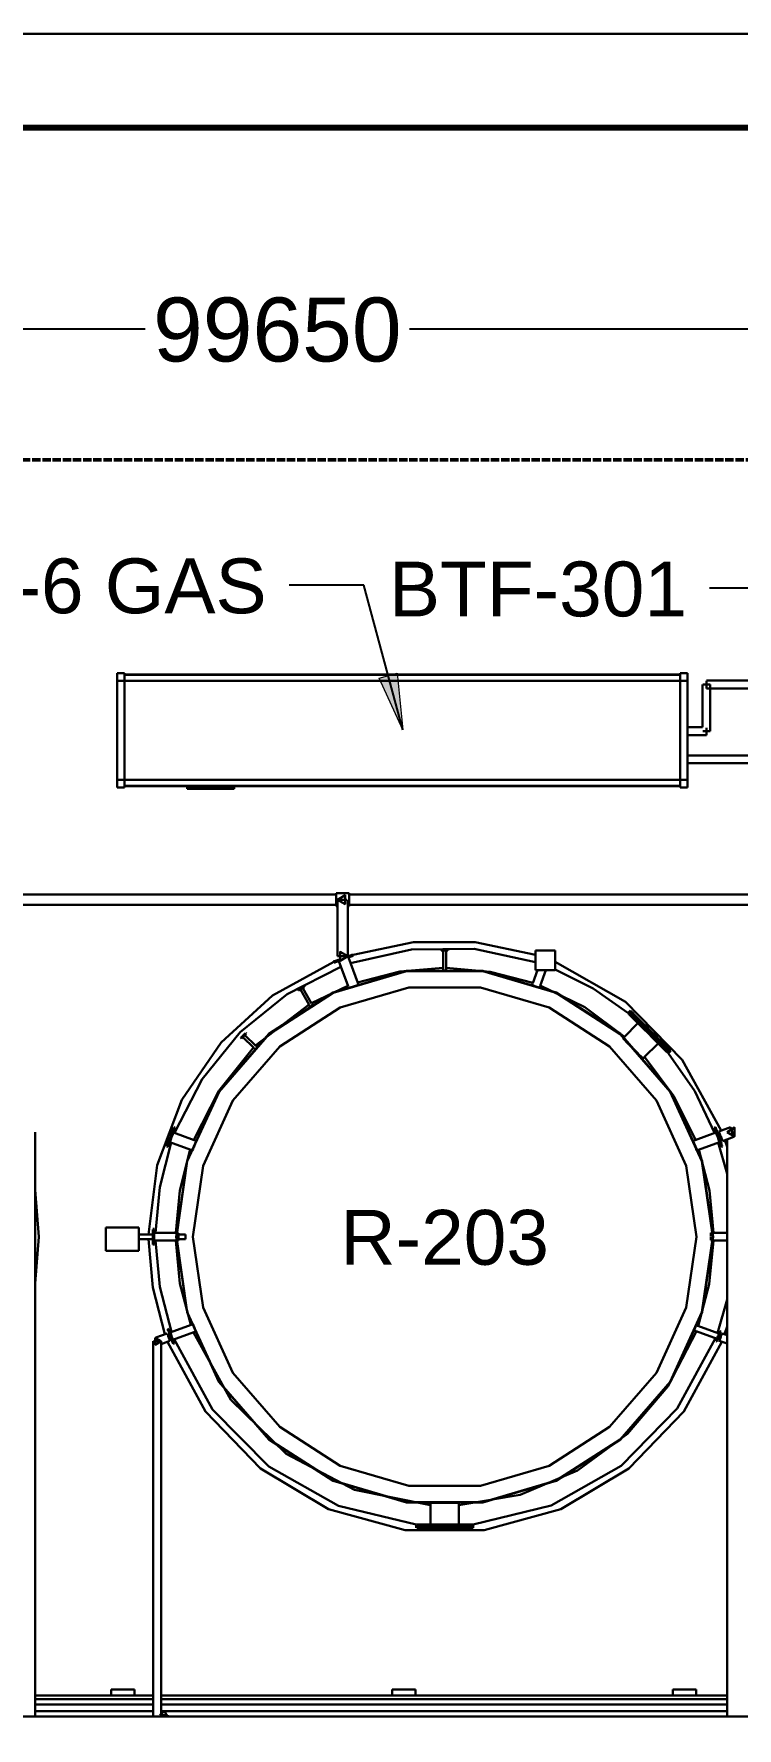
# Model space of a CAD drawing. Header units: millimetres. Extents: x 5 to 415, y 5 to 292.
# Drawn here: x 133.6 to 171.1, y 201.5 to 292 of the extents above; entities that cross this region are included whole.
import ezdxf
from ezdxf.enums import TextEntityAlignment as Align

# ---------------------------------------------------------------- set-up
doc = ezdxf.new("R2010")
doc.units = ezdxf.units.MM
doc.linetypes.add('DASHED', pattern=[1.524, 1.27, -0.254])
for name, color, linetype in [('PFD-BINGKAI', 7, 'Continuous'), ('PFD-INSTRUMEN', 7, 'Continuous'), ('PFD-PERALATAN', 7, 'Continuous'), ('PFD-TEKS', 7, 'Continuous')]:
    doc.layers.add(name, color=color, linetype=linetype)
doc.styles.add('PFD', font='arial.ttf')

msp = doc.modelspace()

# ---------------------------------------------------------------- hatches: boundary and pattern name
at = {"layer": 'PFD-INSTRUMEN'}
msp.add_hatch(color=7, dxfattribs=at).paths.add_polyline_path([(153.261, 254.822), (152.002, 257.591), (152.968, 257.85)])

# ---------------------------------------------------------------- linework, layer by layer
at = {"layer": 'PFD-BINGKAI', "linetype": 'Continuous', "lineweight": 30, "ltscale": 0.35}
msp.add_lwpolyline([(5, 292), (415, 292), (415, 5), (5, 5)], close=True, dxfattribs=at)
at = {"layer": 'PFD-BINGKAI', "linetype": 'Continuous', "lineweight": 80, "ltscale": 0.35}
msp.add_lwpolyline([(10, 287), (410, 287), (410, 10), (10, 10)], close=True, dxfattribs=at)
at = {"layer": 'PFD-INSTRUMEN', "linetype": 'Continuous', "lineweight": 25, "ltscale": 0.35}
for points in [[(22, 276.25), (139.511, 276.25)], [(153.614, 276.25), (271.125, 276.25)], [(151.191, 262.55), (147.191, 262.55)], [(153.261, 254.822), (151.191, 262.55)], [(173.643, 262.384), (169.643, 262.384)]]:
    msp.add_lwpolyline(points, dxfattribs=at)
at = {"layer": 'PFD-INSTRUMEN', "linetype": 'Continuous', "lineweight": 5, "ltscale": 0.35}
msp.add_lwpolyline([(153.261, 254.822), (152.002, 257.591), (152.968, 257.85)], close=True, dxfattribs=at)
at = {"layer": 'PFD-PERALATAN', "linetype": 'DASHED', "lineweight": 50, "ltscale": 0.35}
msp.add_lwpolyline([(22, 175), (271.125, 175), (271.125, 269.25), (22, 269.25), (22, 175)], dxfattribs=at)
at = {"layer": 'PFD-PERALATAN', "linetype": 'Continuous', "lineweight": 30, "ltscale": 0.35}
for points in [[(138, 251.75), (138, 257.845)], [(138, 257.845), (138.4, 257.845)], [(138, 257.445), (138, 257.845)], [(138, 257.845), (138.4, 257.845)], [(138, 257.445), (138.4, 257.445)], [(138.4, 251.75), (138.4, 257.845)], [(138.4, 257.445), (138.4, 257.845)], [(138.4, 257.775), (168.08, 257.775)], [(138.4, 257.77), (168.08, 257.77)], [(138.4, 257.445), (168.08, 257.445)], [(168.08, 251.75), (168.08, 257.845)], [(168.08, 257.845), (168.48, 257.845)], [(168.08, 257.445), (168.08, 257.845)], [(168.08, 257.845), (168.48, 257.845)], [(168.08, 257.445), (168.48, 257.445)], [(168.48, 251.75), (168.48, 257.845)], [(168.48, 257.445), (168.48, 257.845)], [(169.27, 257.25), (169.27, 254.96)], [(169.69, 257.25), (169.611, 257.25), (169.527, 257.25), (169.433, 257.25), (169.349, 257.25), (169.291, 257.25)], [(175, 257.46), (169.48, 257.46)], [(169.48, 257.04), (169.48, 257.119), (169.48, 257.203), (169.48, 257.297), (169.48, 257.381), (169.48, 257.439)], [(175, 257.04), (169.48, 257.04)], [(169.69, 257.25), (169.69, 254.75)], [(169.27, 254.96), (168.48, 254.96)], [(169.48, 254.54), (168.48, 254.54)], [(169.69, 254.75), (169.611, 254.75), (169.527, 254.75), (169.433, 254.75), (169.349, 254.75), (169.291, 254.75)], [(169.48, 254.54), (169.48, 254.619), (169.48, 254.703), (169.48, 254.797), (169.48, 254.881), (169.48, 254.939)], [(168.48, 253.46), (173.75, 253.46)], [(168.48, 253.04), (173.54, 253.04)], [(138, 251.75), (138, 252.15)], [(138, 252.15), (138.4, 252.15)], [(138, 251.75), (138.4, 251.75)], [(138, 251.75), (138.4, 251.75)], [(138.4, 251.75), (138.4, 252.15)], [(138.4, 252.15), (168.08, 252.15)], [(138.4, 251.825), (168.08, 251.825)], [(138.4, 251.82), (168.08, 251.82)], [(141.75, 251.675), (141.75, 251.8)], [(141.75, 251.8), (144.25, 251.8)], [(141.75, 251.675), (144.25, 251.675)], [(144.25, 251.675), (144.25, 251.8)], [(168.08, 251.75), (168.08, 252.15)], [(168.08, 252.15), (168.48, 252.15)], [(168.08, 251.75), (168.48, 251.75)], [(168.08, 251.75), (168.48, 251.75)], [(168.48, 251.75), (168.48, 252.15)], [(112.898, 246.023), (149.698, 246.023)], [(112.898, 245.478), (149.698, 245.478)], [(149.698, 245.4), (149.698, 246.1)], [(149.698, 246.1), (150.398, 246.1)], [(149.698, 245.4), (149.776, 245.4)], [(149.776, 245.75), (150.184, 245.986), (150.184, 245.514), (149.776, 245.75)], [(149.776, 245.75), (149.835, 245.75), (149.903, 245.75), (149.958, 245.75), (150.018, 245.75)], [(149.776, 242.729), (149.776, 245.75)], [(150.048, 245.75), (150.109, 245.75), (150.166, 245.75), (150.218, 245.75), (150.279, 245.75)], [(150.321, 242.729), (150.321, 245.75)], [(150.321, 245.4), (150.398, 245.4)], [(150.398, 245.4), (150.398, 246.1)], [(150.398, 246.023), (186.75, 246.023)], [(150.398, 245.478), (186.477, 245.478)], [(160.35, 242.814), (157.125, 243.491), (153.829, 243.487), (150.605, 242.799)], [(149.568, 242.447), (149.606, 242.461), (149.664, 242.483), (149.716, 242.501), (149.776, 242.523), (149.844, 242.548)], [(149.776, 242.729), (149.835, 242.729), (149.903, 242.729), (149.958, 242.729), (150.018, 242.729)], [(150.321, 242.729), (149.912, 242.965), (149.912, 242.493), (150.321, 242.729)], [(150.048, 242.729), (150.109, 242.729), (150.166, 242.729), (150.218, 242.729), (150.279, 242.729)], [(150.306, 242.642), (150.345, 242.656), (150.383, 242.67), (150.451, 242.694), (150.51, 242.716), (150.558, 242.733), (150.605, 242.75)], [(150.321, 242.721), (150.388, 242.746), (150.449, 242.768), (150.501, 242.787), (150.542, 242.802), (150.583, 242.817)], [(150.854, 241.316), (150.364, 242.663)], [(160.35, 242.419), (157.08, 243.119), (153.735, 243.099), (150.474, 242.36)], [(150.621, 242.756), (150.597, 242.822)], [(155.312, 243.09), (155.383, 243.09), (155.458, 243.09), (155.542, 243.09), (155.617, 243.09), (155.669, 243.09)], [(155.312, 243.035), (155.312, 243.09)], [(155.312, 243.035), (155.383, 243.035), (155.458, 243.035), (155.542, 243.035), (155.617, 243.035), (155.669, 243.035)], [(155.425, 242.09), (155.425, 243.035)], [(155.575, 242.09), (155.575, 243.035)], [(155.688, 243.035), (155.688, 243.09)], [(160.35, 241.992), (160.35, 243.042)], [(160.35, 243.042), (161.4, 243.042)], [(161.4, 241.992), (161.4, 243.042)], [(149.576, 242.424), (146.311, 240.634), (143.555, 238.13), (141.46, 235.052), (140.143, 231.569), (139.675, 227.875)], [(149.959, 242.172), (147.084, 240.706), (144.575, 238.675), (142.544, 236.166), (141.078, 233.291)], [(169.84, 227.75), (169.259, 231.79), (167.564, 235.503), (164.891, 238.587), (161.457, 240.794), (157.541, 241.944), (153.459, 241.944), (149.543, 240.794), (146.109, 238.587), (143.436, 235.503), (141.741, 231.79), (141.16, 227.75), (141.741, 223.71), (143.436, 219.997), (146.109, 216.913), (149.543, 214.706), (153.459, 213.556), (157.541, 213.556), (161.457, 214.706), (164.891, 216.913), (167.564, 219.997), (169.259, 223.71), (169.84, 227.75)], [(169.825, 227.75), (169.245, 231.786), (167.551, 235.495), (164.881, 238.576), (161.451, 240.78), (157.539, 241.929), (153.461, 241.929), (149.549, 240.78), (146.119, 238.576), (143.449, 235.495), (141.755, 231.786), (141.175, 227.75), (141.755, 223.714), (143.449, 220.005), (146.119, 216.924), (149.549, 214.72), (153.461, 213.571), (157.539, 213.571), (161.451, 214.72), (164.881, 216.924), (167.551, 220.005), (169.245, 223.714), (169.825, 227.75)], [(149.592, 242.382), (149.568, 242.447)], [(149.592, 242.382), (149.636, 242.398), (149.677, 242.413), (149.731, 242.432), (149.795, 242.456), (149.867, 242.482), (149.906, 242.496)], [(150.339, 241.129), (149.849, 242.475)], [(155.425, 242.11), (153.104, 241.909), (150.847, 241.335)], [(155.425, 241.975), (155.425, 242.075)], [(155.425, 241.975), (155.483, 241.975), (155.547, 241.975)], [(160.213, 241.314), (157.927, 241.903), (155.575, 242.11)], [(155.575, 241.975), (155.575, 242.075)], [(160.206, 241.296), (160.46, 241.992)], [(160.35, 241.992), (161.4, 241.992)], [(160.602, 241.152), (160.908, 241.992)], [(170.275, 233.418), (168.189, 237.206), (165.155, 240.288), (161.4, 242.434)], [(165.293, 239.7), (163.432, 241.008), (161.4, 242.029)], [(168.95, 227.75), (168.405, 231.539), (166.815, 235.022), (164.308, 237.915), (161.087, 239.985), (157.414, 241.063), (153.586, 241.063), (149.913, 239.985), (146.692, 237.915), (144.185, 235.022), (142.595, 231.539), (142.05, 227.75), (142.595, 223.961), (144.185, 220.478), (146.692, 217.585), (149.913, 215.515), (153.586, 214.437), (157.414, 214.437), (161.087, 215.515), (164.308, 217.585), (166.815, 220.478), (168.405, 223.961), (168.95, 227.75)], [(147.667, 240.941), (147.703, 240.961), (147.759, 240.994), (147.794, 241.014), (147.83, 241.035), (147.866, 241.056), (147.901, 241.076), (147.957, 241.108), (147.993, 241.129)], [(147.695, 240.893), (147.667, 240.941)], [(147.695, 240.893), (147.73, 240.914), (147.787, 240.946), (147.821, 240.966), (147.858, 240.987), (147.894, 241.008), (147.928, 241.028), (147.985, 241.061), (148.02, 241.081)], [(148.265, 240.131), (147.792, 240.95)], [(148.395, 240.206), (147.923, 241.025)], [(148.02, 241.081), (147.993, 241.129)], [(150.332, 241.148), (148.385, 240.224)], [(150.377, 241.023), (150.344, 241.115)], [(150.377, 241.023), (150.434, 241.044), (150.474, 241.059), (150.523, 241.076), (150.577, 241.096), (150.635, 241.117), (150.692, 241.138), (150.746, 241.158), (150.795, 241.176), (150.836, 241.19), (150.886, 241.208)], [(150.892, 241.211), (150.859, 241.302)], [(160.168, 241.189), (160.201, 241.282)], [(160.168, 241.189), (160.211, 241.173), (160.279, 241.148), (160.321, 241.133), (160.365, 241.117), (160.409, 241.101), (160.451, 241.086), (160.488, 241.072), (160.543, 241.052)], [(160.563, 241.045), (160.597, 241.138)], [(165.101, 238.429), (162.981, 240.007), (160.609, 241.171)], [(148.255, 240.148), (145.399, 237.957)], [(148.322, 240.032), (148.272, 240.118)], [(148.322, 240.032), (148.359, 240.053), (148.402, 240.078), (148.439, 240.099)], [(148.453, 240.107), (148.403, 240.193)], [(165.357, 239.764), (165.421, 239.827)], [(165.421, 239.827), (165.448, 239.8), (165.527, 239.721), (165.656, 239.592), (165.827, 239.421), (166.031, 239.217), (166.259, 238.989), (166.499, 238.749), (166.739, 238.509), (166.967, 238.281), (167.171, 238.077), (167.342, 237.906), (167.471, 237.777), (167.55, 237.698), (167.577, 237.671)], [(165.086, 238.415), (165.826, 239.154)], [(165.286, 239.693), (165.357, 239.764)], [(165.286, 239.693), (165.313, 239.666), (165.393, 239.586), (165.522, 239.458), (165.692, 239.287), (165.897, 239.083), (166.125, 238.855), (166.365, 238.615), (166.605, 238.375), (166.833, 238.147), (167.037, 237.942), (167.208, 237.772), (167.336, 237.643), (167.416, 237.563), (167.443, 237.536)], [(165.357, 239.764), (165.384, 239.737), (165.464, 239.657), (165.592, 239.528), (165.763, 239.358), (165.968, 239.153), (166.195, 238.925), (166.435, 238.685), (166.675, 238.445), (166.903, 238.218), (167.108, 238.013), (167.278, 237.842), (167.407, 237.714), (167.487, 237.634), (167.514, 237.607)], [(144.609, 238.376), (144.638, 238.405), (144.684, 238.451), (144.712, 238.479), (144.741, 238.509), (144.771, 238.538), (144.799, 238.566), (144.824, 238.591), (144.861, 238.628)], [(144.647, 238.337), (144.609, 238.376)], [(144.647, 238.337), (144.676, 238.366), (144.723, 238.412), (144.751, 238.44), (144.78, 238.47), (144.81, 238.499), (144.838, 238.527), (144.863, 238.553), (144.9, 238.589)], [(145.307, 237.836), (144.727, 238.416)], [(145.414, 237.943), (144.834, 238.523)], [(144.913, 238.603), (144.874, 238.641)], [(165.019, 238.348), (165.076, 238.404)], [(165.019, 238.348), (165.073, 238.294), (165.137, 238.23), (165.222, 238.145), (165.325, 238.043), (165.439, 237.929), (165.559, 237.809), (165.679, 237.689), (165.793, 237.575), (165.895, 237.472), (165.98, 237.387), (166.044, 237.323), (166.084, 237.283)], [(166.165, 237.336), (166.904, 238.076)], [(145.293, 237.851), (143.443, 235.549), (142.102, 232.918)], [(145.388, 237.755), (145.318, 237.826)], [(145.388, 237.755), (145.418, 237.785), (145.453, 237.82), (145.483, 237.85)], [(145.495, 237.862), (145.424, 237.932)], [(166.098, 237.269), (166.154, 237.326)], [(168.898, 232.918), (167.741, 235.258), (166.179, 237.351)], [(167.443, 237.536), (167.514, 237.607)], [(169.922, 233.291), (168.856, 235.516), (167.45, 237.543)], [(167.514, 237.607), (167.577, 237.671)], [(140.663, 232.567), (140.681, 232.618), (140.704, 232.68), (140.733, 232.761), (140.769, 232.859), (140.809, 232.968), (140.85, 233.082), (140.892, 233.197), (140.931, 233.305), (140.967, 233.403), (140.997, 233.485), (141.019, 233.546), (141.033, 233.584)], [(140.729, 232.543), (140.747, 232.594), (140.77, 232.656), (140.799, 232.737), (140.835, 232.835), (140.874, 232.944), (140.916, 233.058), (140.958, 233.173), (140.997, 233.281), (141.033, 233.379), (141.062, 233.461), (141.085, 233.522), (141.099, 233.56)], [(141.103, 233.573), (141.038, 233.597)], [(169.897, 233.573), (169.962, 233.597)], [(169.897, 233.573), (169.915, 233.522), (169.938, 233.461), (169.967, 233.379), (170.003, 233.281), (170.042, 233.173), (170.084, 233.058), (170.126, 232.944), (170.165, 232.835), (170.201, 232.737), (170.23, 232.656), (170.253, 232.594), (170.267, 232.556)], [(169.962, 233.597), (169.981, 233.546), (170.003, 233.485), (170.033, 233.403), (170.069, 233.305), (170.108, 233.197), (170.15, 233.082), (170.191, 232.968), (170.231, 232.859), (170.267, 232.761), (170.296, 232.68), (170.319, 232.618), (170.332, 232.58)], [(170.151, 233.372), (170.761, 233.595)], [(170.582, 233.339), (170.991, 233.575), (170.991, 233.103), (170.582, 233.339)], [(170.761, 233.595), (170.782, 233.539), (170.796, 233.498), (170.814, 233.45), (170.834, 233.396), (170.855, 233.339), (170.875, 233.282), (170.895, 233.228), (170.913, 233.179), (170.927, 233.138), (170.945, 233.089)], [(133.627, 233.339), (133.627, 202.125)], [(140.89, 232.776), (140.279, 230.402), (140.051, 227.96)], [(141.934, 232.396), (140.822, 232.801)], [(142.121, 232.911), (141.01, 233.316)], [(142.039, 232.358), (142.06, 232.414), (142.074, 232.455), (142.092, 232.504), (142.112, 232.558), (142.133, 232.615), (142.154, 232.673), (142.174, 232.727), (142.191, 232.776), (142.206, 232.816), (142.224, 232.866)], [(142.227, 232.873), (142.135, 232.906)], [(168.773, 232.873), (168.865, 232.906)], [(168.773, 232.873), (168.794, 232.816), (168.809, 232.776), (168.826, 232.727), (168.846, 232.673), (168.867, 232.615), (168.888, 232.558), (168.908, 232.504), (168.926, 232.455), (168.94, 232.414), (168.958, 232.364)], [(168.879, 232.911), (169.99, 233.316)], [(169.066, 232.396), (170.178, 232.801)], [(170.582, 231.102), (170.11, 232.776)], [(170.151, 233.372), (170.171, 233.316), (170.186, 233.276), (170.203, 233.227), (170.223, 233.173), (170.244, 233.116), (170.265, 233.059), (170.284, 233.005), (170.302, 232.957), (170.317, 232.916), (170.335, 232.867)], [(170.337, 232.86), (170.948, 233.083)], [(170.582, 232.542), (170.462, 232.906)], [(170.582, 232.949), (170.582, 202.125)], [(140.729, 232.543), (140.663, 232.567)], [(141.915, 232.403), (141.353, 230.212), (141.142, 227.96)], [(142.039, 232.358), (141.948, 232.391)], [(168.961, 232.358), (169.052, 232.391)], [(169.858, 227.96), (169.647, 230.212), (169.085, 232.403)], [(170.271, 232.543), (170.337, 232.567)], [(133.825, 227.75), (133.627, 230.245)], [(137.41, 227), (137.41, 228.25)], [(137.41, 228.25), (139.16, 228.25)], [(139.16, 227), (139.16, 228.25)], [(139.98, 228.171), (139.91, 228.171)], [(139.91, 227.329), (139.91, 227.421), (139.91, 227.488), (139.91, 227.567), (139.91, 227.656), (139.91, 227.75), (139.91, 227.844), (139.91, 227.933), (139.91, 228.012), (139.91, 228.079), (139.91, 228.129)], [(139.98, 227.329), (139.98, 227.421), (139.98, 227.488), (139.98, 227.567), (139.98, 227.656), (139.98, 227.75), (139.98, 227.844), (139.98, 227.933), (139.98, 228.012), (139.98, 228.079), (139.98, 228.129)], [(133.627, 225.255), (133.825, 227.75)], [(139.16, 227.875), (139.91, 227.875)], [(139.16, 227.625), (139.91, 227.625)], [(139.675, 227.625), (139.908, 225.044), (140.559, 222.535)], [(139.98, 227.329), (139.91, 227.329)], [(141.162, 227.96), (139.98, 227.96)], [(141.162, 227.54), (139.98, 227.54)], [(140.051, 227.54), (140.285, 225.067), (140.911, 222.664)], [(141.142, 227.54), (141.358, 225.256), (141.936, 223.037)], [(141.275, 227.96), (141.177, 227.96)], [(141.275, 227.54), (141.177, 227.54)], [(141.275, 227.54), (141.275, 227.619), (141.275, 227.703), (141.275, 227.797), (141.275, 227.881), (141.275, 227.94)], [(141.275, 227.875), (141.66, 227.875)], [(141.275, 227.625), (141.66, 227.625)], [(141.66, 227.875), (141.66, 227.817), (141.66, 227.764)], [(141.66, 227.625), (141.66, 227.696), (141.66, 227.75), (141.66, 227.804), (141.66, 227.863)], [(141.66, 227.75), (141.66, 227.696), (141.66, 227.644)], [(169.042, 222.973), (169.636, 225.223), (169.858, 227.54)], [(169.725, 227.96), (169.725, 227.899), (169.725, 227.841), (169.725, 227.774)], [(169.725, 227.96), (169.823, 227.96)], [(169.725, 227.75), (169.725, 227.681), (169.725, 227.619), (169.725, 227.56)], [(169.725, 227.54), (169.823, 227.54)], [(169.838, 227.96), (170.582, 227.96)], [(169.838, 227.54), (170.582, 227.54)], [(137.41, 227), (139.16, 227)], [(170.066, 222.6), (170.582, 224.398)], [(140.772, 222.837), (140.706, 222.813)], [(140.994, 222.023), (140.98, 222.062), (140.963, 222.109), (140.94, 222.171), (140.913, 222.246), (140.882, 222.33), (140.85, 222.418), (140.818, 222.506), (140.788, 222.589), (140.76, 222.664), (140.738, 222.727), (140.721, 222.774), (140.706, 222.813)], [(141.06, 222.046), (141.046, 222.086), (141.028, 222.133), (141.006, 222.195), (140.978, 222.27), (140.948, 222.354), (140.916, 222.442), (140.884, 222.53), (140.854, 222.613), (140.826, 222.688), (140.803, 222.751), (140.786, 222.798), (140.772, 222.837)], [(141.954, 223.044), (140.844, 222.64)], [(142.098, 222.648), (140.988, 222.244)], [(142.061, 223.082), (141.968, 223.049)], [(142.205, 222.687), (142.189, 222.73), (142.164, 222.799), (142.149, 222.841), (142.133, 222.885), (142.117, 222.929), (142.102, 222.971), (142.088, 223.008), (142.068, 223.063)], [(142.079, 222.641), (144.087, 219.034), (147.039, 216.148), (150.689, 214.22), (154.738, 213.41)], [(142.205, 222.687), (142.112, 222.653)], [(156.262, 213.41), (159.535, 213.969), (162.593, 215.264), (165.271, 217.226), (167.426, 219.752), (168.944, 222.705)], [(168.818, 222.751), (168.912, 222.717)], [(168.916, 223.019), (168.898, 222.968), (168.878, 222.915), (168.856, 222.855), (168.837, 222.801), (168.823, 222.764)], [(168.916, 223.019), (169.009, 222.985)], [(168.926, 222.711), (170.049, 222.302)], [(169.023, 222.98), (170.147, 222.571)], [(170.196, 222.705), (170.175, 222.647), (170.159, 222.604), (170.141, 222.553), (170.12, 222.496), (170.098, 222.437), (170.076, 222.377), (170.056, 222.32), (170.037, 222.269), (170.022, 222.227), (170.003, 222.175)], [(170.248, 222.686), (170.226, 222.628), (170.211, 222.585), (170.192, 222.534), (170.172, 222.478), (170.15, 222.418), (170.128, 222.358), (170.107, 222.301), (170.089, 222.25), (170.073, 222.208), (170.055, 222.156)], [(170.196, 222.705), (170.248, 222.686)], [(170.441, 222.535), (170.582, 222.958)], [(139.935, 222.161), (139.935, 202.125)], [(140.355, 222.161), (140.276, 222.161), (140.192, 222.161), (140.099, 222.161), (140.014, 222.161), (139.956, 222.161)], [(140.355, 222.161), (140.04, 222.343), (140.04, 221.98), (140.355, 222.161)], [(140.684, 222.581), (140.074, 222.359)], [(140.828, 222.186), (140.355, 222.014)], [(140.355, 222.161), (140.355, 202.2)], [(140.828, 222.186), (140.812, 222.229), (140.787, 222.298), (140.772, 222.34), (140.756, 222.384), (140.74, 222.428), (140.725, 222.469), (140.711, 222.507), (140.692, 222.561)], [(140.702, 222.141), (142.721, 218.415), (145.656, 215.359), (149.296, 213.192), (153.382, 212.067), (157.618, 212.067), (161.704, 213.192), (165.344, 215.359), (168.279, 218.415), (170.298, 222.141)], [(141.06, 222.046), (140.994, 222.023)], [(141.055, 222.269), (143.108, 218.523), (146.107, 215.483), (149.824, 213.38), (153.975, 212.375)], [(157.025, 212.375), (161.192, 213.387), (164.92, 215.504), (167.923, 218.564), (169.969, 222.332)], [(170, 222.168), (170.052, 222.149)], [(170.172, 222.186), (170.582, 222.037)], [(170.316, 222.581), (170.3, 222.538), (170.275, 222.469), (170.26, 222.428), (170.244, 222.384), (170.228, 222.34), (170.213, 222.298), (170.199, 222.261), (170.179, 222.206)], [(170.316, 222.581), (170.582, 222.484)], [(154.738, 213.525), (154.738, 213.445)], [(154.738, 213.43), (154.738, 212.385)], [(156.262, 213.525), (156.187, 213.525), (156.096, 213.525), (155.975, 213.525), (155.831, 213.525), (155.67, 213.525), (155.5, 213.525), (155.33, 213.525), (155.169, 213.525), (155.025, 213.525), (154.904, 213.525), (154.813, 213.525), (154.757, 213.525)], [(156.262, 213.525), (156.262, 213.445)], [(156.262, 213.43), (156.262, 212.385)], [(153.975, 212.385), (153.975, 212.285)], [(153.975, 212.285), (153.975, 212.195)], [(157.025, 212.385), (156.874, 212.385), (156.692, 212.385), (156.451, 212.385), (156.162, 212.385), (155.839, 212.385), (155.5, 212.385), (155.161, 212.385), (154.838, 212.385), (154.549, 212.385), (154.308, 212.385), (154.126, 212.385), (154.013, 212.385)], [(157.025, 212.285), (156.874, 212.285), (156.692, 212.285), (156.451, 212.285), (156.162, 212.285), (155.839, 212.285), (155.5, 212.285), (155.161, 212.285), (154.838, 212.285), (154.549, 212.285), (154.308, 212.285), (154.126, 212.285), (154.013, 212.285)], [(157.025, 212.195), (156.874, 212.195), (156.692, 212.195), (156.451, 212.195), (156.162, 212.195), (155.839, 212.195), (155.5, 212.195), (155.161, 212.195), (154.838, 212.195), (154.549, 212.195), (154.308, 212.195), (154.126, 212.195), (154.013, 212.195)], [(157.025, 212.385), (157.025, 212.285)], [(157.025, 212.285), (157.025, 212.195)], [(133.627, 203.25), (139.935, 203.25)], [(133.627, 203.043), (139.935, 203.043)], [(133.627, 202.757), (139.935, 202.757)], [(137.688, 203.25), (137.688, 203.562)], [(137.688, 203.562), (138.938, 203.562)], [(138.938, 203.25), (138.938, 203.562)], [(140.355, 203.25), (170.582, 203.25)], [(140.355, 203.043), (170.582, 203.043)], [(140.355, 202.757), (170.582, 202.757)], [(152.688, 203.25), (152.688, 203.562)], [(152.688, 203.562), (153.938, 203.562)], [(153.938, 203.25), (153.938, 203.562)], [(167.688, 203.25), (167.688, 203.562)], [(167.688, 203.562), (168.938, 203.562)], [(168.938, 203.25), (168.938, 203.562)], [(33, 202.125), (188.625, 202.125)], [(133.627, 202.41), (139.935, 202.41)], [(140.29, 202.2), (140.538, 202.407), (140.696, 202.125)], [(140.29, 202.2), (140.352, 202.2), (140.409, 202.2), (140.476, 202.2)], [(140.304, 202.125), (140.29, 202.2)], [(140.355, 202.41), (170.582, 202.41)], [(140.5, 202.2), (140.569, 202.2), (140.631, 202.2), (140.689, 202.2)], [(140.71, 202.125), (140.71, 202.2)]]:
    msp.add_lwpolyline(points, dxfattribs=at)

# ---------------------------------------------------------------- texts
at = {"layer": 'PFD-TEKS', "style": 'PFD'}
for s, height, p in [('99650', 3.4179, (146.562, 274.5)), ('R-203', 2.9296, (155.5, 226.25))]:
    msp.add_text(s, height=height, dxfattribs=at).set_placement(p, align=Align.CENTER)
for s, p in [('PM-6 GAS', (145.991, 261.05)), ('BTF-301', (168.443, 260.884))]:
    msp.add_text(s, height=2.9296, dxfattribs=at).set_placement(p, align=Align.RIGHT)

doc.saveas('drawing.dxf')
